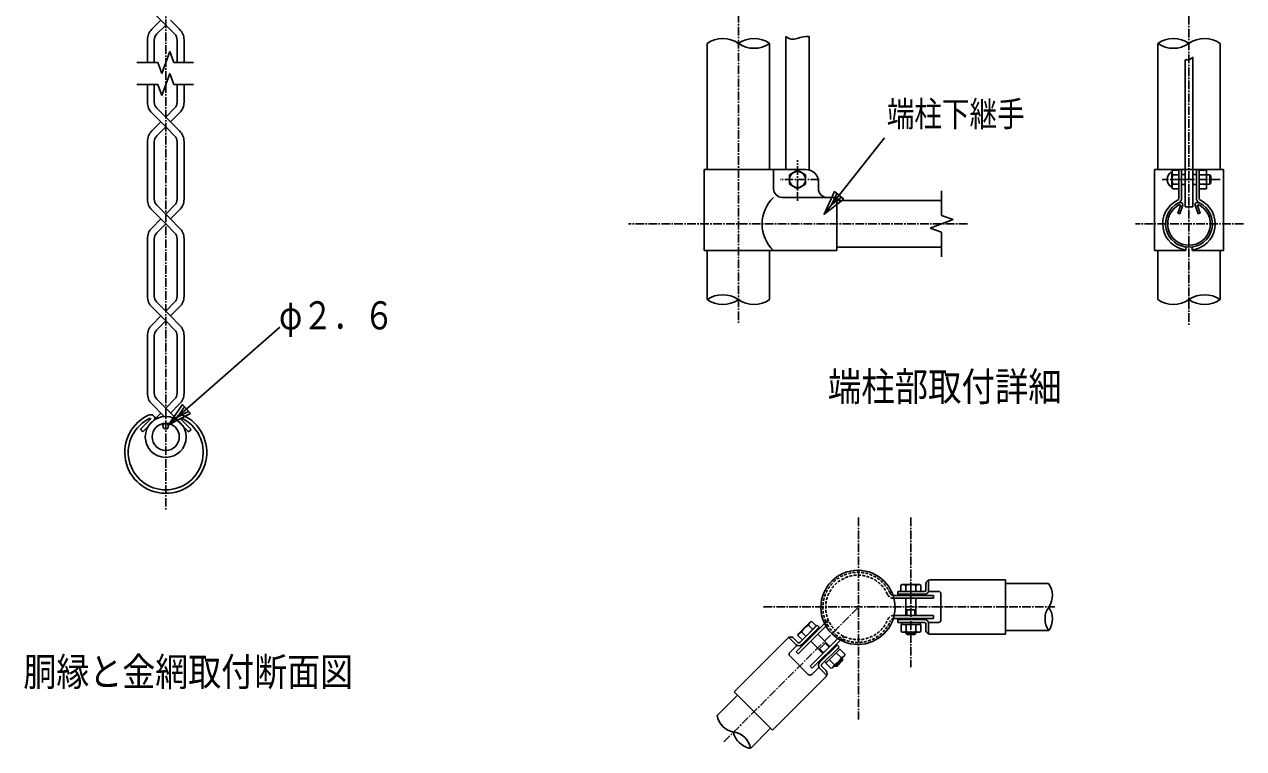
# Model space of a CAD drawing. Units: millimetres, scale not verified. Extents: x -4425 to 4425, y -3150 to 3150.
# Drawn here: x 78 to 2199, y 244 to 1504 of the extents above; entities that cross this region are included whole.
import ezdxf
from ezdxf.enums import TextEntityAlignment as Align

# ---------------------------------------------------------------- set-up
doc = ezdxf.new("R2010")
doc.units = ezdxf.units.MM
doc.header["$LTSCALE"] = 20
doc.linetypes.add('USER1', pattern=[1.125, 0.75, -0.125, 0.125, -0.125])
doc.linetypes.add('USER2', pattern=[0.375, 0.25, -0.125])
for name, color, linetype, lineweight in [('0-2_2', 7, 'Continuous', 25), ('0-3_1', 7, 'Continuous', 25), ('0-4_0', 7, 'Continuous', 25), ('0-A_CENTLN-L', 2, 'USER1', 25)]:
    doc.layers.add(name, color=color, linetype=linetype, lineweight=lineweight)
doc.styles.add('ＭＳ ゴシック', font='')
doc.styles.get('ＭＳ ゴシック').set_extended_font_data('MS Gothic')

# ---------------------------------------------------------------- blocks, each defined once
blk = doc.blocks.new('C27')
at = {"layer": '0-3_1', "color": 4}
blk.add_line((91058.4, 87643.8), (94939.4, 91042.8), dxfattribs=at)
blk.add_lwpolyline([(91828.6, 88039.3), (91058.4, 87643.8), (91551.9, 88355.3)], close=True, dxfattribs=at)
blk.add_lwpolyline([(91759.5, 88118.3), (91374.3, 87920.6), (91621.1, 88276.3)], dxfattribs=at)
blk = doc.blocks.new('C57')
at = {"layer": '0-3_1', "color": 4}
blk.add_line((115014.5, 95210.7), (117117.6, 97867.8), dxfattribs=at)
blk.add_lwpolyline([(115700.4, 95739), (115014.5, 95210.7), (115371.1, 95999.6)], close=True, dxfattribs=at)
blk.add_lwpolyline([(115618.1, 95804.1), (115275.1, 95540), (115453.4, 95934.5)], dxfattribs=at)

msp = doc.modelspace()

# ---------------------------------------------------------------- linework, layer by layer
at = {"layer": '0-2_2'}
for p, q in [((1605.43, 529.32), (1603.13, 527.99)), ((1603.13, 517.32), (1603.13, 527.99)), ((1605.43, 529.32), (1635.12, 529.32)), ((1607.41, 517.32), (1641.7, 517.32)), ((1611.7, 517.32), (1611.7, 527.99)), ((1611.7, 510.25), (1611.7, 512.39)), ((1628.84, 517.32), (1628.84, 527.99)), ((1628.84, 510.25), (1628.84, 512.39)), ((1635.12, 529.32), (1637.41, 527.99)), ((1637.41, 517.32), (1637.41, 527.99)), ((1611.7, 475.32), (1611.7, 505.32)), ((1628.84, 475.32), (1628.84, 505.32)), ((1611.7, 485.18), (1628.84, 485.18)), ((1611.7, 468.25), (1611.7, 470.39)), ((1628.84, 468.25), (1628.84, 470.39)), ((1424.65, 443.24), (1445.65, 464.24)), ((1437.57, 439.19), (1430.03, 446.74)), ((1431.51, 433.13), (1455.76, 457.37)), ((1449.69, 451.31), (1442.15, 458.86)), ((1445.65, 464.24), (1448.21, 464.92)), ((1455.76, 457.37), (1448.21, 464.92)), ((1454.85, 446.16), (1453.33, 447.68)), ((1603.3, 459.85), (1637.58, 459.85)), ((1603.3, 459.85), (1603.3, 447.46)), ((1605.59, 446.14), (1603.3, 447.46)), ((1611.7, 444.03), (1611.7, 446.14)), ((1611.87, 459.85), (1611.87, 447.46)), ((1628.84, 444.03), (1628.84, 446.14)), ((1629.01, 459.85), (1629.01, 447.46)), ((1637.58, 459.85), (1637.58, 447.46)), ((1424.65, 443.24), (1423.96, 440.68)), ((1431.51, 433.13), (1423.96, 440.68)), ((1442.72, 434.04), (1441.21, 435.55)), ((1467.42, 409.34), (1446.21, 430.55)), ((1479.55, 421.46), (1458.33, 442.68)), ((1460.3, 416.46), (1472.42, 428.59)), ((1611.7, 444.03), (1628.84, 444.03)), ((1613.41, 442.32), (1627.13, 442.32)), ((1627.13, 442.32), (1628.84, 444.03)), ((1472.42, 404.34), (1470.91, 405.86)), ((1472.42, 392.46), (1496.66, 416.7)), ((1484.55, 416.46), (1483.03, 417.98)), ((1490.6, 410.64), (1499.36, 401.88)), ((1496.66, 416.7), (1505.42, 407.95)), ((1472.42, 392.46), (1481.18, 383.7)), ((1478.48, 398.52), (1487.24, 389.76)), ((1483.74, 384.39), (1481.18, 383.7)), ((1491.82, 387.37), (1486.73, 387.37)), ((1489.39, 387.37), (1488.06, 388.71)), ((1489.39, 387.37), (1501.52, 399.49)), ((1491.82, 387.37), (1501.52, 397.07))]:
    msp.add_line(p, q, dxfattribs=at)
at = {"layer": '0-2_2', "color": 4}
for p, q in [((1613.41, 475.32), (1613.41, 485.18)), ((1613.41, 468.25), (1613.41, 470.39)), ((1627.13, 475.32), (1627.13, 485.18)), ((1627.13, 468.25), (1627.13, 470.39)), ((1613.41, 442.32), (1613.41, 446.14)), ((1627.13, 442.32), (1627.13, 446.14)), ((1478.33, 420.25), (1471.21, 427.37)), ((1468.64, 410.55), (1461.51, 417.68)), ((1473.64, 405.55), (1472.12, 407.07)), ((1483.33, 415.25), (1481.82, 416.77)), ((1491.82, 387.37), (1489.27, 389.92)), ((1501.52, 397.07), (1498.97, 399.61))]:
    msp.add_line(p, q, dxfattribs=at)
at = {"layer": '0-2_2'}
for points in [[(1605.59, 446.14), (1635.28, 446.14), (1637.58, 447.46)], [(1483.74, 384.39), (1504.74, 405.38), (1505.42, 407.95)], [(1501.52, 397.07), (1501.52, 399.49), (1500.18, 400.83)]]:
    msp.add_lwpolyline(points, dxfattribs=at)
for centre, radius, start, end in [((1605.43, 513.82), 15.5, 66.11754, 90), ((1620.27, 500.95), 28.37, 72.41836, 107.5858), ((1635.12, 513.82), 15.5, 90, 113.88093), ((1435.61, 432.28), 15.5, 111.11787, 134.99994), ((1455.21, 433.68), 28.37, 117.41808, 152.58563), ((1456.6, 453.28), 15.5, 134.99994, 158.88132), ((1605.59, 461.63), 15.5, 270, 293.88238), ((1620.44, 474.49), 28.36, 252.40607, 287.59442), ((1635.28, 461.63), 15.5, 246.11765, 270), ((1493.78, 416.34), 15.5, 291.11755, 315.00061), ((1472.78, 395.35), 15.5, 314.99972, 338.88248), ((1474.19, 414.94), 28.36, 297.40603, 332.59442)]:
    msp.add_arc(centre, radius, start, end, dxfattribs=at)
at = {"layer": '0-3_1', "color": 2, "linetype": 'USER1'}
for p, q in [((323.95, 2187.23), (323.95, 657.85)), ((1320.23, 2129.41), (1320.23, 983.86)), ((2104.18, 2126.03), (2104.18, 980.48)), ((1423.09, 1196.93), (1423.09, 1267.21)), ((1460.84, 1233.8), (1392.87, 1233.8)), ((2158.71, 1233.8), (2057.71, 1233.8)), ((2199.25, 1156.65), (2011.34, 1156.65)), ((1529.15, 645.67), (1529.15, 294.24)), ((1620.13, 645.64), (1620.13, 385.62)), ((1528.19, 488.81), (1293.99, 254.61)), ((1363.87, 490.35), (1870.95, 490.35))]:
    msp.add_line(p, q, dxfattribs=at)
at = {"layer": '0-3_1'}
for p, q in [((323.95, 1502.41), (299.76, 1526.6)), ((299.76, 1495.2), (315.47, 1510.9)), ((348.14, 1495.2), (332.44, 1510.9)), ((308.47, 1486.93), (323.95, 1502.41)), ((339.43, 1486.93), (323.95, 1502.41)), ((292.08, 1476.64), (292.08, 1437.41)), ((304.07, 1476.33), (304.07, 1437.41)), ((343.83, 1476.33), (343.83, 1437.41)), ((355.83, 1476.64), (355.83, 1437.41)), ((1265.8, 1470.58), (1265.8, 1250.94)), ((1374.66, 1470.58), (1374.66, 1250.94)), ((1402.73, 1250.94), (1402.73, 1482.78)), ((1443.45, 1250.94), (1443.45, 1482.78)), ((2049.76, 1250.94), (2049.76, 1470.58)), ((2158.61, 1250.94), (2158.61, 1470.58)), ((2110.61, 1186.14), (2110.61, 1446.62)), ((2097.76, 1186.14), (2097.76, 1442.23)), ((292.08, 1399.16), (292.08, 1368.16)), ((304.07, 1399.16), (304.07, 1368.47)), ((343.83, 1399.16), (343.83, 1368.47)), ((355.83, 1399.16), (355.83, 1368.16)), ((332.44, 1333.9), (308.47, 1357.87)), ((323.95, 1342.39), (339.43, 1357.87)), ((323.95, 1325.41), (299.76, 1349.6)), ((332.44, 1333.9), (348.14, 1349.6)), ((299.76, 1318.2), (315.47, 1333.9)), ((308.47, 1309.93), (323.95, 1325.41)), ((339.43, 1309.93), (323.95, 1325.41)), ((348.14, 1318.2), (332.44, 1333.9)), ((292.08, 1299.64), (292.08, 1199.41)), ((304.07, 1299.33), (304.07, 1199.72)), ((343.83, 1299.33), (343.83, 1199.72)), ((355.83, 1299.64), (355.83, 1199.41)), ((1260.45, 1250.94), (1260.45, 1110.58)), ((1438.09, 1250.94), (1260.45, 1250.94)), ((1381.41, 1250.94), (1381.41, 1217.73)), ((1381.41, 1250.94), (1381.41, 1217.73)), ((2163.97, 1250.94), (2044.4, 1250.94)), ((2044.4, 1110.58), (2044.4, 1250.94)), ((2074.61, 1247.02), (2074.61, 1220.57)), ((2086.4, 1241.83), (2075.9, 1241.83)), ((2086.4, 1201.56), (2086.4, 1250.94)), ((2091.33, 1201.44), (2091.33, 1250.94)), ((2091.33, 1242.37), (2097.76, 1242.37)), ((2110.61, 1242.37), (2117.04, 1242.37)), ((2117.04, 1201.44), (2117.04, 1250.94)), ((2121.97, 1201.56), (2121.97, 1250.94)), ((2134.83, 1249.87), (2121.97, 1249.87)), ((2121.97, 1241.83), (2140.19, 1241.83)), ((2134.83, 1217.73), (2134.83, 1249.87)), ((2140.19, 1241.83), (2142.33, 1239.68)), ((2140.19, 1226.3), (2140.19, 1241.3)), ((2142.33, 1227.91), (2142.33, 1239.68)), ((2163.97, 1250.94), (2163.97, 1110.58)), ((1459.52, 1229.51), (1459.52, 1217.73)), ((1459.52, 1229.51), (1459.52, 1217.73)), ((2074.61, 1220.57), (2076.26, 1217.73)), ((2075.9, 1225.76), (2086.4, 1225.76)), ((2076.26, 1217.73), (2086.4, 1217.73)), ((2091.33, 1225.23), (2097.76, 1225.23)), ((2110.61, 1225.23), (2117.04, 1225.23)), ((2121.97, 1225.77), (2140.19, 1225.77)), ((2134.83, 1217.73), (2121.97, 1217.73)), ((2142.33, 1227.91), (2140.19, 1225.77)), ((332.44, 1165.15), (308.47, 1189.12)), ((323.95, 1173.64), (339.43, 1189.12)), ((1491.66, 1202.73), (1396.41, 1202.73)), ((1491.66, 1202.73), (1491.66, 1110.58)), ((1673.8, 1197.37), (1491.66, 1197.37)), ((2089.98, 1189.62), (2084.84, 1175.5)), ((2093.37, 1188.91), (2088.06, 1174.32)), ((2115, 1188.91), (2120.31, 1174.32)), ((2118.39, 1189.62), (2123.53, 1175.5)), ((323.95, 1156.66), (299.76, 1180.85)), ((332.44, 1165.15), (348.14, 1180.85)), ((2088.06, 1174.32), (2084.84, 1175.5)), ((2097.76, 1186.14), (2110.61, 1186.14)), ((2120.31, 1174.32), (2123.53, 1175.5)), ((299.76, 1149.45), (315.47, 1165.15)), ((308.47, 1141.18), (323.95, 1156.66)), ((339.43, 1141.18), (323.95, 1156.66)), ((348.14, 1149.45), (332.44, 1165.15)), ((292.08, 1130.89), (292.08, 1030.66)), ((304.07, 1130.58), (304.07, 1030.97)), ((343.83, 1130.58), (343.82, 1030.97)), ((355.83, 1130.89), (355.83, 1030.66)), ((1491.66, 1110.58), (1260.45, 1110.58)), ((1265.8, 1024.87), (1265.8, 1110.58)), ((1374.66, 1024.87), (1374.66, 1110.58)), ((1673.8, 1115.94), (1491.66, 1115.94)), ((2098.83, 1110.58), (2044.4, 1110.58)), ((2049.76, 1024.87), (2049.76, 1110.58)), ((2098.83, 1116.29), (2098.83, 1110.58)), ((2109.54, 1116.29), (2109.54, 1110.58)), ((2163.97, 1110.58), (2109.54, 1110.58)), ((2158.61, 1024.87), (2158.61, 1110.58)), ((332.44, 996.4), (308.47, 1020.37)), ((323.95, 1004.89), (339.43, 1020.37)), ((323.95, 987.91), (299.76, 1012.1)), ((332.44, 996.4), (348.14, 1012.1)), ((299.76, 980.7), (315.46, 996.4)), ((308.47, 972.43), (323.95, 987.91)), ((339.43, 972.43), (323.95, 987.91)), ((348.14, 980.7), (332.44, 996.4)), ((292.08, 962.14), (292.07, 861.91)), ((304.07, 961.83), (304.07, 862.22)), ((343.82, 961.83), (343.82, 862.22)), ((355.83, 962.14), (355.82, 861.91)), ((344.98, 815.11), (308.47, 851.62)), ((323.95, 836.13), (339.43, 851.62)), ((299.55, 811.74), (315.46, 827.65)), ((321.47, 821.64), (299.76, 843.35)), ((332.44, 827.65), (348.14, 843.35)), ((298.45, 818.01), (279.85, 799.42)), ((303.3, 814.38), (284.1, 795.18)), ((344.57, 813.98), (363.77, 794.78)), ((349.42, 817.61), (368.01, 799.02)), ((284.1, 795.18), (279.85, 799.42)), ((363.77, 794.78), (368.01, 799.02)), ((1646.37, 530.42), (1646.37, 519.49)), ((1651.2, 537.46), (1651.2, 519.46)), ((1653.35, 537.46), (1785.13, 537.46)), ((1785.13, 537.46), (1785.13, 443.18)), ((1785.13, 531.17), (1859.82, 531.17)), ((1589.23, 510.25), (1659.77, 510.25)), ((1597.63, 512.39), (1644.13, 512.39)), ((1597.72, 517.35), (1597.72, 512.42)), ((1597.72, 517.35), (1644.22, 517.35)), ((1651.3, 517.35), (1668.44, 517.35)), ((1659.77, 510.25), (1659.77, 505.32)), ((1672.72, 513.06), (1672.72, 467.64)), ((1590.69, 505.32), (1659.77, 505.32)), ((1590.63, 470.39), (1659.77, 470.39)), ((1591.07, 475.32), (1659.77, 475.32)), ((1597.63, 468.25), (1644.13, 468.25)), ((1597.72, 468.28), (1597.72, 463.35)), ((1659.77, 475.32), (1659.77, 470.39)), ((1420.66, 411.97), (1468.75, 460.06)), ((1424.14, 408.49), (1471.71, 456.06)), ((1426.87, 428.18), (1457.48, 458.79)), ((1430.35, 424.7), (1460.96, 455.31)), ((1457.52, 458.88), (1461, 455.39)), ((1597.72, 463.35), (1644.22, 463.35)), ((1603.95, 463.32), (1603.95, 459.85)), ((1636.74, 463.32), (1636.74, 459.85)), ((1646.37, 461.21), (1646.37, 450.28)), ((1651.2, 461.18), (1651.2, 443.18)), ((1651.3, 463.35), (1668.44, 463.35)), ((1785.13, 449.53), (1860.49, 449.53)), ((1312.92, 342.72), (1406.11, 435.91)), ((1407.67, 437.51), (1421.91, 423.27)), ((1416.15, 436), (1423.88, 428.27)), ((1445.35, 387.27), (1492.65, 434.57)), ((1448.84, 383.79), (1497.07, 432.02)), ((1615.98, 444.03), (1617.5, 442.28)), ((1653.35, 443.18), (1785.13, 443.18)), ((1409.75, 411.06), (1421.87, 423.18)), ((1409.79, 405.09), (1441.91, 372.96)), ((1420.66, 411.97), (1424.14, 408.49)), ((1461.57, 393.48), (1492.17, 424.09)), ((1465.05, 390), (1495.66, 420.61)), ((1472.7, 392.8), (1496.19, 416.29)), ((1492.22, 424.18), (1495.7, 420.69)), ((1493.77, 418.71), (1496.19, 416.29)), ((1445.35, 387.27), (1448.84, 383.79)), ((1447.93, 372.88), (1460.05, 385)), ((1460.1, 385.09), (1474.34, 370.84)), ((1465.09, 387.06), (1472.82, 379.33)), ((1470.28, 395.23), (1472.7, 392.8)), ((1379.59, 276.05), (1472.78, 369.24)), ((1312.92, 342.72), (1379.59, 276.05)), ((1318.65, 337), (1283.3, 301.66)), ((1376.38, 279.27), (1341.41, 244.3))]:
    msp.add_line(p, q, dxfattribs=at)
at = {"layer": '0-3_1', "color": 4}
for p, q in [((317.02, 1418.38), (330.88, 1456.44)), ((330.88, 1456.44), (337.8, 1437.41)), ((273.78, 1437.41), (310.1, 1437.41)), ((317.02, 1418.38), (310.1, 1437.41)), ((337.8, 1437.41), (372.3, 1437.41)), ((317.02, 1380.13), (330.88, 1418.19)), ((330.88, 1418.19), (337.8, 1399.16)), ((273.78, 1399.16), (310.1, 1399.16)), ((317.02, 1380.13), (310.1, 1399.16)), ((337.8, 1399.16), (372.3, 1399.16)), ((1693.94, 1163.98), (1653.67, 1149.33)), ((1653.67, 1149.33), (1673.8, 1142)), ((1673.8, 1142), (1673.8, 1099.14))]:
    msp.add_line(p, q, dxfattribs=at)
at = {"layer": '0-3_1', "color": 4, "linetype": 'USER2'}
for p, q in [((1590.04, 505.35), (1590.78, 505.35)), ((1587.64, 475.35), (1591.16, 475.35)), ((1471.75, 456.14), (1472.28, 456.67)), ((1492.69, 434.66), (1495.18, 437.14))]:
    msp.add_line(p, q, dxfattribs=at)
at = {"layer": '0-3_1'}
msp.add_lwpolyline([(1423.09, 1217.71), (1437.02, 1225.76), (1437.02, 1241.84), (1423.09, 1249.88), (1409.16, 1241.84), (1409.16, 1225.76)], close=True, dxfattribs=at)
msp.add_lwpolyline([(2086.4, 1249.87), (2076.26, 1249.87), (2074.61, 1247.02)], dxfattribs=at)
at = {"layer": '0-3_1', "color": 4}
msp.add_lwpolyline([(1693.94, 1163.98), (1673.8, 1171.31), (1673.8, 1214.17)], dxfattribs=at)
at = {"layer": '0-3_1'}
for centre, radius in [((1423.09, 1233.8), 13.93), ((323.95, 786.1), 35.62), ((323.95, 786.1), 23.62), ((323.95, 804.85), 4.88), ((1528.24, 489.54), 64.5)]:
    msp.add_circle(centre, radius, dxfattribs=at)
for centre, radius, start, end in [((318.33, 1476.64), 26.25, 134.99994, 179.99992), ((319.07, 1476.33), 15, 134.99994, 179.99992), ((328.83, 1476.33), 15, 0, 45.00122), ((329.58, 1476.64), 26.25, 0, 44.99998), ((318.33, 1368.16), 26.25, 179.99992, 225.00006), ((319.07, 1368.47), 15, 179.99992, 225.0013), ((328.83, 1368.47), 15, 315.00125, 0), ((329.58, 1368.16), 26.25, 315.00003, 0), ((318.33, 1299.64), 26.25, 134.99994, 179.99992), ((329.58, 1299.64), 26.25, 0, 44.99998), ((319.07, 1299.33), 15, 134.99994, 179.99992), ((328.83, 1299.33), 15, 0, 45.00122), ((1438.09, 1229.51), 21.43, 0, 90), ((2080.81, 1233.8), 14.76, 114.79445, 245.20555), ((2100.08, 1250.59), 25.71, 187.97958, 199.90953), ((2100.33, 1233.8), 25.71, 161.79012, 198.20988), ((1396.41, 1217.73), 15, 180, 270), ((1474.52, 1217.73), 15, 180, 270), ((2100.08, 1217.01), 25.71, 160.09047, 172.02042), ((318.33, 1199.41), 26.25, 179.99992, 225.00006), ((319.07, 1199.72), 15, 179.99992, 225.0013), ((328.83, 1199.72), 15, 315.00125, 0), ((329.58, 1199.41), 26.25, 315.00003, 0), ((1424.79, 1156.34), 63.33, 133.22993, 226.76297), ((2104.19, 1156.65), 45.75, 116.17496, 263.27368), ((2104.19, 1156.65), 40.71, 116.23561, 63.76712), ((2104.19, 1156.65), 37.29, 114.17442, 65.66495), ((2082.11, 1201.56), 4.29, 296.17508, 0), ((2082.11, 1201.44), 9.21, 296.23556, 0), ((2089.19, 1189.81), 4.29, 349.34427, 114.45453), ((2104.19, 1156.65), 45.75, 276.72174, 63.82749), ((2119.19, 1189.83), 4.29, 72.04499, 190.65582), ((2126.26, 1201.44), 9.21, 180, 243.76678), ((2126.26, 1201.56), 4.29, 180, 243.82724), ((318.33, 1130.89), 26.25, 134.99994, 179.99992), ((329.58, 1130.89), 26.25, 0, 44.99998), ((319.07, 1130.58), 15, 134.99994, 179.99992), ((328.83, 1130.58), 15, 0, 45.00122), ((318.33, 1030.66), 26.25, 179.99992, 225.00006), ((319.07, 1030.97), 15, 179.99992, 224.99883), ((328.82, 1030.97), 15, 314.99878, 0), ((329.58, 1030.66), 26.25, 315.00003, 0), ((318.33, 962.14), 26.25, 134.99994, 179.99992), ((329.58, 962.14), 26.25, 0, 45.00069), ((319.07, 961.83), 15, 134.99994, 179.99992), ((328.82, 961.83), 15, 0, 45.00122), ((318.32, 861.91), 26.25, 179.99992, 225.00006), ((319.07, 862.22), 15, 179.99992, 224.99883), ((328.82, 862.22), 15, 315.00125, 0), ((329.57, 861.91), 26.25, 315.00003, 0), ((323.98, 759.19), 71.25, 112.92898, 65.65775), ((323.98, 759.19), 65.25, 114.33539, 65.82681), ((297.73, 817.24), 7.5, 349.34231, 96.6383), ((350.23, 817.21), 7.5, 65.55138, 190.65775), ((1653.44, 530.42), 7.07, 90.00053, 180), ((1831.32, 510.41), 35.26, 324.9555, 36.07004), ((1644.22, 519.49), 2.14, 270, 0), ((1644.22, 519.49), 7.07, 269.99948, 0), ((1668.44, 513.06), 4.29, 0, 90), ((1889.92, 469.63), 36.14, 145.36917, 214.0778), ((1831.95, 469.49), 34.83, 324.72488, 36.41699), ((1644.22, 461.21), 7.07, 0, 90), ((1668.44, 467.64), 4.29, 270, 0), ((1644.22, 461.21), 2.14, 0, 90), ((1653.44, 450.28), 7.07, 179.99895, 270), ((1411.15, 431), 7.07, 44.99933, 135.00059), ((1425.4, 429.79), 7.07, 225.00072, 315.00003), ((1425.4, 429.79), 2.14, 224.99139, 315.0022), ((1412.82, 408.12), 4.29, 135.00102, 225.00115), ((1466.61, 388.57), 7.07, 134.99928, 225.00006), ((1466.61, 388.57), 2.14, 134.99994, 225.00006), ((1444.94, 375.99), 4.29, 224.99898, 315.0011), ((1467.82, 374.33), 7.07, 315.00003, 44.99933), ((1318.04, 307.35), 35.21, 189.22292, 260.34412), ((1350.38, 283.56), 40.93, 195.76767, 255.87137), ((1305.97, 237.35), 36.12, 10.98267, 79.45712)]:
    msp.add_arc(centre, radius, start, end, dxfattribs=at)
at = {"layer": '0-3_1', "color": 4}
for centre, radius, start, end in [((1293.02, 1431.67), 47.49, 55.03597, 124.96473), ((1347.45, 1431.67), 47.49, 55.0352, 124.96473), ((1347.45, 1509.5), 47.49, 235.03604, 304.96481), ((1415.43, 1496.77), 18.89, 227.77408, 292.52838), ((1440.52, 1436.24), 46.63, 86.40426, 112.51272), ((2076.97, 1431.67), 47.49, 55.03565, 124.96428), ((2076.97, 1509.5), 47.49, 235.03572, 304.96405), ((2131.4, 1431.67), 47.49, 55.03565, 124.96396), ((2100.69, 1454.69), 12.79, 256.76773, 320.89361), ((1293.02, 985.95), 47.49, 55.03597, 124.96473), ((1293.02, 1063.79), 47.49, 235.03528, 304.96435), ((1347.45, 1063.79), 47.49, 235.03604, 304.96481), ((2076.97, 1063.79), 47.49, 235.03572, 304.96435), ((2131.4, 985.95), 47.49, 55.03565, 124.96428), ((2131.4, 1063.79), 47.49, 235.03604, 304.96435)]:
    msp.add_arc(centre, radius, start, end, dxfattribs=at)
at = {"layer": '0-3_1', "color": 4, "linetype": 'USER2'}
for centre, radius, start, end in [((1528.24, 489.54), 61.07, 23.73228, 202.50194), ((1528.24, 489.54), 56.14, 23.73229, 337.7601), ((1590.04, 516.71), 11.36, 203.73229, 270), ((1590.04, 516.71), 6.43, 203.73229, 270), ((1464.25, 464.7), 6.43, 315.00073, 21.26804), ((1464.25, 464.7), 11.36, 314.99756, 21.26834), ((1590.72, 463.99), 11.36, 90, 157.76007), ((1590.72, 463.99), 6.43, 90, 157.76007), ((1528.24, 489.54), 61.07, 202.23996, 337.76004), ((1501.04, 426.94), 11.36, 67.2404, 134.99954), ((1501.04, 426.94), 6.43, 67.2384, 135.00067)]:
    msp.add_arc(centre, radius, start, end, dxfattribs=at)
at = {"layer": '0-A_CENTLN-L'}
msp.add_line((1718.8, 1156.65), (1128.87, 1156.65), dxfattribs=at)

# ---------------------------------------------------------------- block references
at = {"layer": '0-4_0', "xscale": 0.05, "yscale": 0.05}
for name, p in [('C57', (-4281.24, -3587.17)), ('C27', (-4224.36, -3575.39))]:
    msp.add_blockref(name, p, dxfattribs=at)

# ---------------------------------------------------------------- texts
at = {"layer": '0-3_1', "color": 4, "style": 'ＭＳ ゴシック'}
for s, height, width, p in [('端柱下継手', 43.99, 0.8, (1578.44, 1312.64)), ('φ２．６', 48.91, 0.8, (521.03, 958.41)), ('端柱部取付詳細', 50.15, 0.85, (1475.83, 833.45)), ('胴縁と金網取付断面図', 49.48, 0.85, (76.24, 337.93))]:
    msp.add_text(s, height=height, dxfattribs=dict(at, width=width)).set_placement(p, align=Align.BOTTOM_LEFT)

doc.saveas('drawing.dxf')
